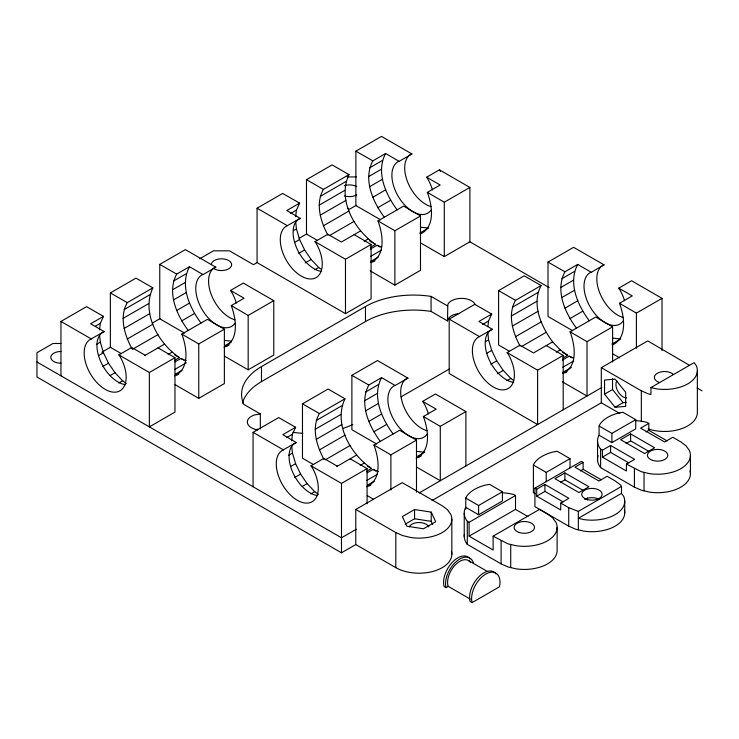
<?xml version="1.0" encoding="UTF-8"?>
<svg xmlns="http://www.w3.org/2000/svg" width="739" height="739" viewBox="0 0 739 739"><rect width="100%" height="100%" fill="white"/><g stroke="black" fill="none" stroke-linecap="round" stroke-linejoin="round"><path stroke-width="1.11" d="M99.525 329.927L100.328 323.331L103.478 316.375L86.555 306.657L60.949 321.437L60.949 375.837M131.828 348.485C124.549 334.804 119.062 317.086 127.284 302.63L152.881 287.85L135.958 278.132L110.36 292.921L110.36 347.312L121.214 353.584M174.478 360.456L179.401 357.611C158.229 343.219 141.038 312.948 152.881 287.85M188.214 330.453C176.667 314.98 166.774 292.709 176.686 274.104L189.489 266.714L203.031 274.594L215.825 267.195L185.369 249.616L159.763 264.396L159.763 318.786L184.445 333.04M201.017 323.063C189.47 307.59 179.568 285.319 189.489 266.714M295.646 216.693L296.45 210.098L299.6 203.142L282.677 193.433L257.07 208.213L257.07 262.604L345.482 313.65L371.08 298.861L371.08 244.47L354.166 234.642M327.95 235.251C320.671 221.571 315.174 203.862 323.396 189.396L349.002 174.616L332.079 164.908L306.482 179.688L306.482 234.078L317.336 240.351M291.646 440.841L292.45 434.246L295.6 427.29L278.677 417.581L253.071 432.361L253.071 486.752M323.95 459.399C316.671 445.719 311.174 428.01 319.396 413.544L345.002 398.764L328.079 389.056L302.473 403.836L302.473 458.226L313.336 464.498M370.599 247.223L375.523 244.378C354.351 229.986 337.16 199.715 349.002 174.616M384.335 217.229C372.789 201.747 362.886 179.485 372.807 160.88L385.61 153.481L399.143 161.361L411.946 153.971L381.481 136.382L355.884 151.162L355.884 205.553L380.567 219.806M366.599 471.371L371.523 468.526C350.351 454.134 333.16 423.863 345.002 398.764M397.139 209.839C385.592 194.357 375.689 172.085 385.61 153.481M380.336 441.377C368.789 425.895 358.886 403.633 368.807 385.028L381.601 377.629L395.143 385.509L407.946 378.119L377.481 360.53L351.884 375.31L351.884 429.701L376.567 443.954M393.139 433.987C381.583 418.505 371.689 396.233 381.601 377.629M487.897 326.518L488.571 321.022L491.712 314.066L474.798 304.348L449.192 319.128L449.192 373.528L537.604 424.565L537.604 370.174L507.139 352.586L519.942 345.196L533.484 352.956L552.652 341.889L560.254 349.907L567.644 355.302L562.721 358.147M520.071 346.175C512.792 332.495 507.296 314.777 515.517 300.32L541.124 285.54L524.2 275.823L498.594 290.612L498.594 345.002L509.457 351.274M552.652 341.889C541.105 326.416 531.202 304.145 541.124 285.54M576.457 328.144C564.901 312.671 555.007 290.399 564.929 271.795L577.722 264.405L591.265 272.285L604.068 264.885L573.603 247.306L548.005 262.086L548.005 316.477L572.688 330.73M589.26 320.754C577.704 305.281 567.811 283.009 577.722 264.405M242.429 403.189A67.886 39.195 0 0 1 261.477 381.61L365.482 321.557A67.886 39.195 0 0 1 431.059 311.415L447.501 320.902L447.834 304.431A14.143 8.166 0 0 1 461.496 298.38A14.143 8.166 0 0 1 475.159 304.431M447.501 320.902L447.834 319.442A14.143 8.166 0 0 1 459.649 313.465M465.782 509.199L465.782 498.104L466.762 496.155A35.102 20.267 0 0 1 486.207 484.932L489.587 484.368L502.4 491.768L502.4 501.005L478.604 514.75L465.782 507.351L464.794 509.31A35.102 20.267 0 0 0 467.297 521.272L467.297 544.366L501.107 563.885L507.896 566.896L515.813 568.79A32.812 18.946 0 0 0 557.123 550.49L557.123 527.397M535.378 493.855L533.401 492.719L533.401 465.016L534.38 463.067A35.102 20.267 0 0 1 553.825 451.834L557.206 451.27L570.028 458.66L570.028 467.898M599.089 425.997L600.068 424.047A35.102 20.267 0 0 1 619.522 412.815L622.894 412.251L635.716 419.65L635.716 428.888L611.91 442.633L599.089 435.234L599.089 425.997L611.91 433.396L635.716 419.65M599.089 435.234L598.11 437.192A35.102 20.267 0 0 0 600.613 449.155L600.613 467.639L634.413 487.149L641.212 490.16L649.119 492.054A32.812 18.946 0 0 0 690.023 470.789M174.663 375.828C190.126 368.743 186.755 347.21 181.84 334.13L207.447 319.35L224.37 329.178L224.37 383.569L198.763 398.349L175.069 384.668M224.065 347.302C239.528 340.217 236.166 318.694 231.252 305.604L244.055 298.214L230.513 290.455L243.316 283.065L273.772 300.653L273.772 355.043L248.175 369.823L224.471 356.143M370.784 262.594C386.238 255.509 382.876 233.986 377.962 220.906L403.568 206.126L420.491 215.945L420.491 270.345L394.885 285.125L370.202 270.871M366.784 486.742C382.239 479.666 378.876 458.134 373.962 445.054L399.568 430.274L416.491 440.093L416.491 492.22M416.186 458.217C431.65 451.141 428.287 429.608 423.373 416.528L436.167 409.138L422.634 401.379L435.428 393.989L465.893 411.577L465.893 465.967M562.906 373.518C578.36 366.433 574.997 344.901 570.083 331.82L595.689 317.04L612.613 326.869L612.613 361.999M199.613 258.826L213.469 250.826L229.469 250.826L253.468 264.682L257.431 262.4M103.478 316.375L90.675 323.765L104.217 331.635L90.306 339.367A29.699 17.145 60 0 0 90.306 373.666A29.699 17.145 60 0 0 120.004 390.811A29.699 17.145 60 0 0 120.004 356.521L118.896 354.896L131.699 347.506L145.241 355.265M299.6 203.142L286.797 210.532L300.339 218.411L286.427 226.143A29.699 17.145 60 0 0 286.427 260.442A29.699 17.145 60 0 0 316.126 277.587A29.699 17.145 60 0 0 316.126 243.288L315.017 241.662L327.82 234.272L341.363 242.032L360.53 230.965M95.405 326.167L100.328 323.331M124.134 309.586L149.731 294.806M173.536 281.06L186.339 273.67M290.538 213.506L296.45 210.098M320.255 196.352L345.852 181.572M369.657 167.836L382.46 160.446M123.062 318.38L148.659 303.6M172.464 289.854L185.267 282.464M319.183 205.156L344.78 190.366M368.585 176.63L381.389 169.24M96.393 344.429L100.328 342.157L99.497 334.351M124.134 328.412L149.731 313.632M173.536 299.895L186.339 292.505M293.494 230.633L296.45 228.933L295.618 221.127M320.255 215.188L345.852 200.408M369.657 186.662L382.46 179.272M101.862 352.217L110.776 347.071M152.345 323.072L160.261 318.5M298.999 238.392L306.925 233.82M356.272 205.331L349.482 209.248L347.561 208.139M98.555 355.588L103.478 352.752L100.328 342.157M127.284 339.007L152.881 324.227M176.686 310.482L189.489 303.092M294.676 242.364L299.6 239.519L296.45 228.933M323.396 225.774L349.002 210.994M372.807 197.258L385.61 189.858M432.435 189.858A29.699 17.145 60 0 0 427.742 178.847L426.634 177.231L439.428 169.841L469.893 187.429L469.893 241.819L444.296 256.599L420.593 242.919M102.573 366.581L108.485 363.172L115.007 372.724L122.609 380.742L126.304 383.439M132.29 349.427L157.887 334.647M181.692 320.911L194.496 313.512M298.695 253.357L304.607 249.939L311.128 259.491L318.721 267.509L321.502 269.532M329.391 235.63L354.009 221.423M377.814 207.677L390.608 200.287M110.083 375.56L115.007 372.724M144.715 355.57L164.409 344.198M305.216 262.899L311.128 259.491M420.186 234.069C435.65 226.993 432.287 205.46 427.373 192.38L440.167 184.99L426.634 177.231M118.665 383.014L122.609 380.742M168.076 354.489L172.011 352.217M314.786 269.79L318.721 267.509M364.188 241.265L368.133 238.993M118.896 354.896L149.361 372.484L174.967 357.704L158.044 347.875M198.763 398.349L198.763 343.958L224.37 329.178M248.175 369.823L248.175 315.433L273.772 300.653M315.017 241.662L345.482 259.25L371.08 244.47M394.885 285.125L394.885 230.734L420.491 215.945M444.296 256.599L444.296 202.209L469.893 187.429M175.014 361.898L180.926 358.489L186.21 360.734M370.156 249.237L377.047 245.256L381.269 247.057M174.533 369.592L186.348 362.766M370.655 256.359L381.481 250.105M175.235 374.322L182.127 370.341M224.647 345.797L231.538 341.824M370.368 261.661L378.248 257.117M419.78 233.136L428.638 228.018L421.045 227.27M176.843 375.153L178.81 374.017M226.245 346.628L229.201 344.919M372.955 261.92L374.932 260.784M260.34 428.962L260.34 413.942L243.898 404.455A67.886 39.195 0 0 1 261.477 366.59L365.482 306.546A67.886 39.195 0 0 1 431.059 296.404L447.501 305.891M295.6 427.29L282.797 434.68L296.339 442.559L282.427 450.291A29.699 17.145 60 0 0 282.427 484.59A29.699 17.145 60 0 0 312.126 501.735A29.699 17.145 60 0 0 312.126 467.436L311.017 465.819L323.821 458.42L337.363 466.18M491.712 314.066L478.918 321.456L492.46 329.326L478.549 337.058A29.699 17.145 60 0 0 478.549 371.357A29.699 17.145 60 0 0 508.247 388.502A29.699 17.145 60 0 0 508.247 354.212L507.139 352.586M286.538 437.654L292.45 434.246M316.255 420.5L341.852 405.72M365.657 391.984L378.46 384.594M482.659 324.43L488.571 321.022M512.376 307.276L537.974 292.496M561.779 278.751L574.582 271.361M315.174 429.304L340.781 414.514M364.586 400.778L377.389 393.388M511.296 316.07L536.902 301.29M560.707 287.545L573.501 280.155M288.515 455.353L292.45 453.081L291.619 445.275M316.255 439.336L341.852 424.555M365.657 410.81L378.46 403.42M485.615 341.557L488.571 339.848L487.731 332.042M512.376 326.102L537.974 311.322M561.779 297.586L574.582 290.187M401.065 396.861L449.608 368.835M290.676 466.512L295.6 463.667L292.45 453.081M319.396 449.922L345.002 435.142M368.807 421.406L381.601 414.006M486.789 353.279L491.712 350.434L488.571 339.848M515.517 336.698L541.124 321.918M564.929 308.172L577.722 300.782M624.557 300.773A29.699 17.145 60 0 0 619.855 289.771L618.746 288.145L631.549 280.755L662.015 298.344L662.015 350.471M294.695 477.505L300.607 474.096L307.128 483.639L314.722 491.657L318.426 494.354M325.391 459.778L350.009 445.571M373.814 431.825L386.608 424.435M490.816 364.272L496.719 360.863L503.25 370.415L510.843 378.433L513.614 380.456M521.512 346.554L546.13 332.338M569.926 318.601L582.729 311.202M302.205 486.484L307.128 483.639M336.836 466.485L356.531 455.113M497.338 373.823L503.25 370.415M612.308 344.993C627.762 337.908 624.4 316.384 619.485 303.295L632.288 295.905L618.746 288.145M310.786 493.938L314.722 491.657M360.189 465.413L364.133 463.141M506.908 380.705L510.843 378.433M556.31 352.18L560.254 349.907M311.017 465.819L341.483 483.398L367.08 468.618L350.166 458.79M390.885 490.003L390.885 454.882L416.491 440.093M416.593 467.066L440.287 480.747L440.287 426.357L465.893 411.577M537.604 370.174L563.201 355.394L546.278 345.566M562.324 381.786L587.006 396.039L587.006 341.649L612.613 326.869M636.408 348.254L636.408 313.124L662.015 298.344M367.135 472.821L373.047 469.404L378.322 471.658M562.268 360.161L569.169 356.18L573.39 357.972M366.655 480.507L377.481 474.253M562.776 367.283L573.603 361.029M367.357 485.246L374.248 481.265M416.759 456.72L424.639 452.176L417.045 451.418M562.49 372.585L571.358 367.468M611.901 344.06L620.76 338.942L613.158 338.194M368.955 486.068L370.932 484.932M418.366 457.552L421.313 455.843M565.076 372.844L567.044 371.708M355.782 509.448L402.192 482.65L442.227 505.762L447.437 509.688L450.716 514.261A32.812 18.946 0 0 1 410.533 537.465L402.616 535.572L395.818 532.56L355.782 509.448L355.782 544.551L395.818 567.663A32.812 18.946 0 0 0 433.922 571.145A32.812 18.946 0 0 0 451.427 551.303M432.056 500.515L601.306 402.801L601.306 367.689L647.715 340.901L689.487 365.325M356.253 529.263L341.483 537.798L36.95 361.971M419.115 492.978L601.777 387.513M604.539 394.155L604.539 380.068L615.107 379.125L625.674 392.27L625.674 406.358L615.107 407.3L604.539 394.155L612.548 389.536L612.548 378.701M414.551 509.541L402.358 516.589L406.819 526.205L423.484 528.782L435.687 521.743L431.225 512.118L414.551 509.541L414.551 518.778L405.166 524.2M60.949 343.496L52.949 343.496L36.95 352.734L36.95 376.992L341.483 552.809L355.782 544.551M615.107 407.3L623.106 402.681L626.284 402.395M650.957 387.559L694.133 362.637L696.24 365.574A32.812 18.946 0 0 1 656.056 388.779L650.957 387.559L650.957 394.487L648.14 393.813L641.341 390.802L601.306 367.689M465.782 498.104L478.604 505.513L502.4 491.768M533.401 465.016L546.223 472.406L570.028 458.66M469.099 522.316L515.508 495.518L515.508 509.383L469.099 536.172L469.099 522.316L467.297 521.272M624.335 509.799A32.812 18.946 0 0 1 583.431 531.064L575.515 529.17L568.725 526.159L534.916 506.64L534.916 488.165L581.325 461.376L583.126 462.411L583.126 469.339L601.37 479.87M602.414 450.199L610.608 445.46L634.616 459.325L626.413 464.055L626.413 470.983L602.414 457.127L602.414 450.199L600.613 449.155M630.616 433.913L620.612 439.687L644.611 453.543L654.615 447.769L630.616 433.913L630.616 440.841L648.851 451.372M667.058 440.869L648.814 430.338L648.814 423.41L640.611 428.14L664.62 441.996L672.813 437.266L680.822 441.885L686.032 445.811L689.311 450.374A32.812 18.946 0 0 1 649.119 473.579L641.212 471.685L626.413 464.055M536.717 489.2L544.92 484.47L568.919 498.326L560.725 503.065L560.725 509.993L536.717 496.137L536.717 489.2L534.916 488.165M564.919 472.923L554.924 478.696L578.923 492.553L588.928 486.779L564.919 472.923L564.919 479.851L583.163 490.382M583.126 462.411L574.924 467.15L598.923 481.006L607.125 476.267L615.125 480.886L620.344 484.812L621.508 486.447L621.508 493.375L623.624 496.312A32.812 18.946 0 0 1 583.431 519.517L578.341 518.298L621.508 493.375M602.414 457.127L610.608 452.388L628.852 462.928M626.072 443.465L630.616 440.841M646.08 431.918L648.814 430.338M536.717 496.137L544.92 491.398L563.164 501.929M560.374 482.475L564.919 479.851M580.392 470.919L583.126 469.339M493.107 536.172L539.507 509.383L547.507 514.002L552.726 517.919L556.005 522.491A32.812 18.946 0 0 1 515.813 545.696L507.896 543.802L493.107 536.172L493.107 550.028L469.099 536.172M470.078 558.989A20.082 11.593 -60 0 0 452.342 562.277A20.082 11.593 -60 0 0 444.065 586.452L446.06 587.607L448.213 586.369L470.337 599.135M560.725 503.065L568.725 507.684L578.341 511.37L621.508 486.447M472.064 602.618L499.499 586.775A20.082 11.593 -60 0 0 485.782 574.055A20.082 11.593 -60 0 0 472.064 602.618L470.069 601.463A20.082 11.593 -60 0 1 478.345 577.288A20.082 11.593 -60 0 1 496.081 574M411.946 153.971L410.838 154.312A29.699 17.145 60 0 0 407.503 181.655A29.699 17.145 60 0 0 431.123 206.597M399.143 161.361L398.035 161.702A29.699 17.145 60 0 0 400.104 199.281A29.699 17.145 60 0 0 431.077 210.052M300.339 218.411L299.23 218.753A29.699 17.145 60 0 0 296.459 247.51A29.699 17.145 60 0 0 321.604 271.462M215.825 267.195L214.716 267.546A29.699 17.145 60 0 0 211.382 294.889A29.699 17.145 60 0 0 235.002 319.83M203.031 274.594L201.913 274.936A29.699 17.145 60 0 0 203.982 312.514A29.699 17.145 60 0 0 234.956 323.285M104.217 331.635L103.109 331.977A29.699 17.145 60 0 0 100.347 360.743A29.699 17.145 60 0 0 125.482 384.686M602.959 265.227L604.068 264.885M591.265 272.285L590.156 272.626A29.699 17.145 60 0 0 592.225 310.204A29.699 17.145 60 0 0 623.199 320.975M492.46 329.326L491.343 329.668A29.699 17.145 60 0 0 488.581 358.433A29.699 17.145 60 0 0 513.725 382.377M407.946 378.119L406.838 378.46A29.699 17.145 60 0 0 403.503 405.803A29.699 17.145 60 0 0 427.124 430.745M395.143 385.509L394.035 385.85A29.699 17.145 60 0 0 396.104 423.429A29.699 17.145 60 0 0 427.077 434.199M296.339 442.559L295.231 442.901A29.699 17.145 60 0 0 292.459 471.658A29.699 17.145 60 0 0 317.604 495.61M255.251 429.765L257.809 429.147M260.34 413.942L254.401 414.958L251.472 416.251A14.143 8.166 0 0 0 257.809 429.913M347.191 176.917L356.337 176.917M224.924 340.503L231.436 341.141M414.551 518.778L431.225 521.355L432.675 524.478M355.884 151.162L372.807 160.88M548.005 262.086L564.929 271.795M306.482 179.688L323.396 189.396M498.594 290.612L515.517 300.32M159.763 264.396L176.686 274.104M351.884 375.31L368.807 385.028M110.36 292.921L127.284 302.63M302.473 403.836L319.396 413.544M469.339 241.496L549.206 287.61M697.163 388.049L702.05 390.866M612.714 353.833L619.624 357.824M369.602 240.96L375.523 244.378M377.047 245.256L380.003 246.965M562.712 352.448L567.644 355.302M569.169 356.18L572.125 357.888M648.814 423.41L647.013 422.366A35.102 20.267 0 0 0 635.337 420.648M601.306 402.801L619.864 413.507M257.07 208.213L287.536 225.801M449.192 319.128L479.657 336.716M515.508 495.518L513.707 494.483A35.102 20.267 0 0 0 502.021 492.765M515.508 509.383L527.988 516.589M174.469 354.757L179.401 357.611M180.926 358.489L183.891 360.198M367.579 466.254L371.523 468.526M373.047 469.404L376.003 471.112M367.191 495.592L373.112 499.01M60.949 321.437L91.414 339.025M253.071 432.361L283.536 449.949M468.406 560.495L487.611 571.58M619.485 303.295L636.408 313.124M427.373 192.38L444.296 202.209M570.083 331.82L587.006 341.649M377.962 220.906L394.885 230.734M423.373 416.528L440.287 426.357M231.252 305.604L248.175 315.433M373.962 445.054L390.885 454.882M181.84 334.13L198.763 343.958M612.548 389.536L623.106 402.681M439.428 169.841L440.536 171.457M422.634 401.379L423.743 402.995A29.699 17.145 60 0 1 428.435 414.006M230.513 290.455L231.621 292.081A29.699 17.145 60 0 1 236.323 303.082M491.712 350.434L496.719 360.863M299.6 239.519L304.607 249.939M295.6 463.667L300.607 474.096M103.478 352.752L108.485 363.172M448.213 586.369L447.991 585.888A17.256 9.958 -60 0 1 455.113 565.123A17.256 9.958 -60 0 1 470.346 562.296M697.357 370.479L697.357 412.519A32.812 18.946 0 0 1 648.14 428.925M690.429 455.279L690.429 473.754M644.029 472.36L644.029 490.835M641.341 390.802L641.341 421.387M634.413 468.674L634.413 487.149M624.741 501.218L624.741 512.764M611.91 433.396L611.91 442.633M610.608 445.46L610.608 452.388M597.537 441.257L597.537 459.732M587.459 498.003L587.459 500.063M578.341 511.37L578.341 529.845M568.725 507.684L568.725 526.159M563.201 355.394L563.201 409.785M546.223 472.406L546.223 481.643M544.92 484.47L544.92 491.398M510.723 544.477L510.723 567.57M501.107 540.791L501.107 563.885M478.604 505.513L478.604 514.75M464.231 513.365L464.231 536.468M451.834 519.166L451.834 554.268M431.225 512.118L431.225 521.355M431.059 296.404L431.059 311.415M395.818 532.56L395.818 567.663M367.08 468.618L367.08 503.749M365.482 306.546L365.482 321.557M345.482 259.25L345.482 313.65M341.483 483.398L341.483 552.809M261.477 366.59L261.477 381.61M174.967 357.704L174.967 412.094L149.361 426.874L149.361 372.484M60.949 363.237A10.18 5.875 0 0 1 50.769 357.353A10.18 5.875 0 0 1 60.949 351.478M352.799 424.491A67.886 39.195 0 0 1 343.423 428.25M302.833 433.313A67.886 39.195 0 0 1 292.977 432.333M211.289 264.682A10.18 5.875 0 0 1 224.102 259.001A10.18 5.875 0 0 1 230.291 267.62A10.18 5.875 0 0 1 214.264 268.839M626.709 397.868A10.18 5.875 60 0 1 618.016 391.531A10.18 5.875 60 0 1 616.871 380.834M409.184 526.879A10.18 5.875 0 0 1 419.022 522.519A10.18 5.875 0 0 1 428.86 526.879M356.678 194.93A10.18 5.875 0 0 1 344.392 195.863M344.392 185.683A10.18 5.875 0 0 1 356.678 186.616M659.456 382.497A10.18 5.875 0 0 1 657.35 373.25A10.18 5.875 0 0 1 673.368 374.47M623.245 317.521A29.699 17.145 60 0 1 599.976 293.457A29.699 17.145 60 0 1 602.026 265.846M467.297 544.366A35.102 20.267 0 0 1 464.332 534.426M600.613 467.639A35.102 20.267 0 0 1 598.11 455.667M584.725 499.37A10.18 5.875 0 0 1 599.126 499.37M446.06 587.607A20.082 11.593 -60 0 1 456.102 561.723A20.082 11.593 -60 0 1 473.496 563.275M519.212 532.486A10.18 5.875 0 0 0 534.491 527.397A10.18 5.875 0 0 0 519.212 522.307A10.18 5.875 0 0 0 519.212 532.486M652.528 460.369A10.18 5.875 0 0 0 667.797 455.279A10.18 5.875 0 0 0 652.528 450.19A10.18 5.875 0 0 0 652.528 460.369M586.831 499.379A10.18 5.875 0 0 0 602.109 494.289A10.18 5.875 0 0 0 586.831 489.19A10.18 5.875 0 0 0 586.831 499.379"/></g></svg>
